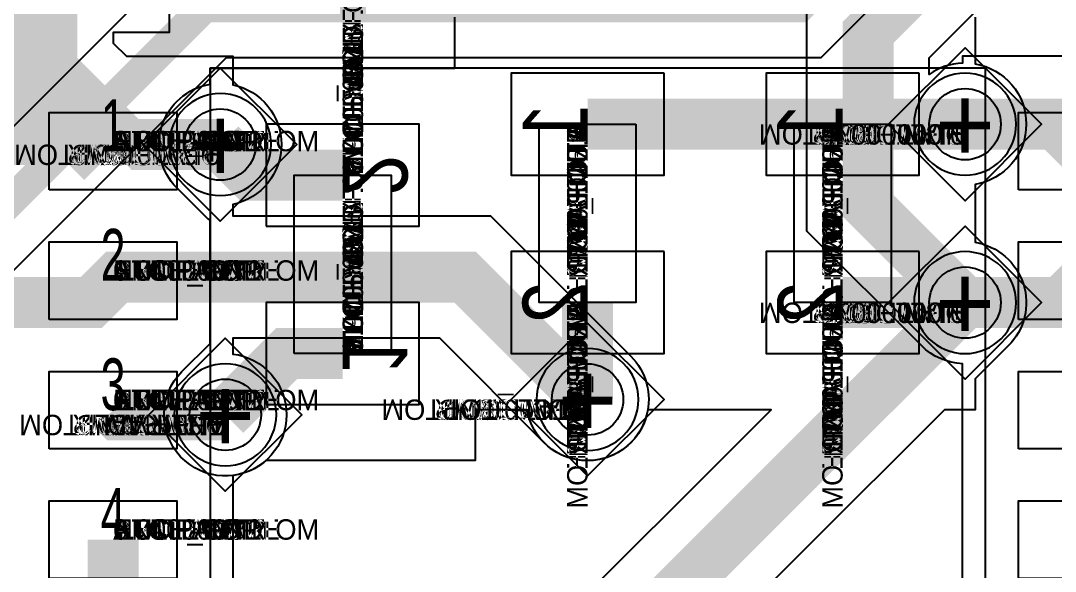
# Model space of a CAD drawing. Extents: x 0 to 323, y 0 to 320.
# Drawn here: x 26.91 to 37.05, y 194.12 to 199.52 of the extents above; entities that cross this region are included whole.
import ezdxf
from ezdxf.enums import TextEntityAlignment as Align

# ---------------------------------------------------------------- set-up
doc = ezdxf.new("R2010")
doc.units = 0
doc.header["$MEASUREMENT"] = 0
doc.layers.get('0').update_dxf_attribs({"linetype": 'CONTINUOUS'})
for name, color, linetype in [('CDN_FIGURES', 7, 'CONTINUOUS'), ('ETCH_BOTTOM', 7, 'CONTINUOUS'), ('ETCH_GND', 3, 'CONTINUOUS'), ('ETCH_INT1', 4, 'CONTINUOUS'), ('ETCH_INT2', 5, 'CONTINUOUS'), ('ETCH_PWR', 6, 'CONTINUOUS'), ('ETCH_TOP', 2, 'CONTINUOUS'), ('MANUFACTURING_NCLEGEND-1-6', 8, 'CONTINUOUS'), ('PACKAGE_GEOMETRY_ASSEMBLY_TOP', 11, 'CONTINUOUS'), ('PACKAGE_GEOMETRY_PIN_NUMBER', 9, 'CONTINUOUS')]:
    doc.layers.add(name, color=color, linetype=linetype)

# ---------------------------------------------------------------- blocks, each defined once
blk = doc.blocks.new('PAD_INFO')
for tag in ['SHAPE_TYPE', 'PAD_HEIGHT', 'PAD_LAYER', 'PAD_TYPE', 'PAD_WIDTH']:
    blk.add_attdef(tag, (0, 0), '', height=0.2)
at = {"flags": 2}
blk.add_attdef('CDN_TYPE', (0, 0), '', height=0.2, dxfattribs=at)
blk = doc.blocks.new('DRILL_INFO')
at = {"flags": 2}
blk.add_attdef('CDN_TYPE', (0, 0), '', height=0.2, dxfattribs=at)
for tag in ['FSHAPE', 'FCHAR', 'DRILL_HEIGHT', 'DIAMETER', 'PLATED', 'DRILL_WIDTH']:
    blk.add_attdef(tag, (0, 0), '', height=0.2)
blk = doc.blocks.new('VIA0700X0300')
at = {"layer": 'ETCH_BOTTOM'}
blk.add_circle((0, 0), 0.35, dxfattribs=at)
at = {"layer": 'ETCH_GND'}
blk.add_circle((0, 0), 0.35, dxfattribs=at)
at = {"layer": 'ETCH_INT1'}
blk.add_circle((0, 0), 0.35, dxfattribs=at)
at = {"layer": 'ETCH_INT2'}
blk.add_circle((0, 0), 0.35, dxfattribs=at)
at = {"layer": 'ETCH_PWR'}
blk.add_circle((0, 0), 0.35, dxfattribs=at)
at = {"layer": 'ETCH_TOP'}
blk.add_circle((0, 0), 0.35, dxfattribs=at)
ref = blk.add_blockref('PAD_INFO', (0, 0))
ref.add_attrib('PAD_LAYER', 'ETCH_TOP', (0, 0), dxfattribs={"height": 0.2})
ref.add_attrib('SHAPE_TYPE', 'NULL', (0, 0), dxfattribs={"height": 0.2})
ref.add_attrib('PAD_TYPE', 'ANTIPAD', (0, 0), dxfattribs={"height": 0.2})
ref.add_attrib('PAD_WIDTH', '0.000000', (0, 0), dxfattribs={"height": 0.2})
ref.add_attrib('PAD_HEIGHT', '0.000000', (0, 0), dxfattribs={"height": 0.2})
ref = blk.add_blockref('PAD_INFO', (0, 0))
ref.add_attrib('PAD_LAYER', 'ETCH_GND', (0, 0), dxfattribs={"height": 0.2})
ref.add_attrib('SHAPE_TYPE', 'NULL', (0, 0), dxfattribs={"height": 0.2})
ref.add_attrib('PAD_TYPE', 'ANTIPAD', (0, 0), dxfattribs={"height": 0.2})
ref.add_attrib('PAD_WIDTH', '0.000000', (0, 0), dxfattribs={"height": 0.2})
ref.add_attrib('PAD_HEIGHT', '0.000000', (0, 0), dxfattribs={"height": 0.2})
ref = blk.add_blockref('PAD_INFO', (0, 0))
ref.add_attrib('PAD_LAYER', 'ETCH_INT1', (0, 0), dxfattribs={"height": 0.2})
ref.add_attrib('SHAPE_TYPE', 'NULL', (0, 0), dxfattribs={"height": 0.2})
ref.add_attrib('PAD_TYPE', 'ANTIPAD', (0, 0), dxfattribs={"height": 0.2})
ref.add_attrib('PAD_WIDTH', '0.000000', (0, 0), dxfattribs={"height": 0.2})
ref.add_attrib('PAD_HEIGHT', '0.000000', (0, 0), dxfattribs={"height": 0.2})
ref = blk.add_blockref('PAD_INFO', (0, 0))
ref.add_attrib('PAD_LAYER', 'ETCH_INT2', (0, 0), dxfattribs={"height": 0.2})
ref.add_attrib('SHAPE_TYPE', 'NULL', (0, 0), dxfattribs={"height": 0.2})
ref.add_attrib('PAD_TYPE', 'ANTIPAD', (0, 0), dxfattribs={"height": 0.2})
ref.add_attrib('PAD_WIDTH', '0.000000', (0, 0), dxfattribs={"height": 0.2})
ref.add_attrib('PAD_HEIGHT', '0.000000', (0, 0), dxfattribs={"height": 0.2})
ref = blk.add_blockref('PAD_INFO', (0, 0))
ref.add_attrib('PAD_LAYER', 'ETCH_PWR', (0, 0), dxfattribs={"height": 0.2})
ref.add_attrib('SHAPE_TYPE', 'NULL', (0, 0), dxfattribs={"height": 0.2})
ref.add_attrib('PAD_TYPE', 'ANTIPAD', (0, 0), dxfattribs={"height": 0.2})
ref.add_attrib('PAD_WIDTH', '0.000000', (0, 0), dxfattribs={"height": 0.2})
ref.add_attrib('PAD_HEIGHT', '0.000000', (0, 0), dxfattribs={"height": 0.2})
ref = blk.add_blockref('PAD_INFO', (0, 0))
ref.add_attrib('PAD_LAYER', 'ETCH_BOTTOM', (0, 0), dxfattribs={"height": 0.2})
ref.add_attrib('SHAPE_TYPE', 'NULL', (0, 0), dxfattribs={"height": 0.2})
ref.add_attrib('PAD_TYPE', 'ANTIPAD', (0, 0), dxfattribs={"height": 0.2})
ref.add_attrib('PAD_WIDTH', '0.000000', (0, 0), dxfattribs={"height": 0.2})
ref.add_attrib('PAD_HEIGHT', '0.000000', (0, 0), dxfattribs={"height": 0.2})
ref = blk.add_blockref('PAD_INFO', (0, 0))
ref.add_attrib('PAD_LAYER', 'ETCH_TOP', (0, 0), dxfattribs={"height": 0.2})
ref.add_attrib('SHAPE_TYPE', 'NULL', (0, 0), dxfattribs={"height": 0.2})
ref.add_attrib('PAD_TYPE', 'THERMAL', (0, 0), dxfattribs={"height": 0.2})
ref.add_attrib('PAD_WIDTH', '0.000000', (0, 0), dxfattribs={"height": 0.2})
ref.add_attrib('PAD_HEIGHT', '0.000000', (0, 0), dxfattribs={"height": 0.2})
ref = blk.add_blockref('PAD_INFO', (0, 0))
ref.add_attrib('PAD_LAYER', 'ETCH_GND', (0, 0), dxfattribs={"height": 0.2})
ref.add_attrib('SHAPE_TYPE', 'NULL', (0, 0), dxfattribs={"height": 0.2})
ref.add_attrib('PAD_TYPE', 'THERMAL', (0, 0), dxfattribs={"height": 0.2})
ref.add_attrib('PAD_WIDTH', '0.000000', (0, 0), dxfattribs={"height": 0.2})
ref.add_attrib('PAD_HEIGHT', '0.000000', (0, 0), dxfattribs={"height": 0.2})
ref = blk.add_blockref('PAD_INFO', (0, 0))
ref.add_attrib('PAD_LAYER', 'ETCH_INT1', (0, 0), dxfattribs={"height": 0.2})
ref.add_attrib('SHAPE_TYPE', 'NULL', (0, 0), dxfattribs={"height": 0.2})
ref.add_attrib('PAD_TYPE', 'THERMAL', (0, 0), dxfattribs={"height": 0.2})
ref.add_attrib('PAD_WIDTH', '0.000000', (0, 0), dxfattribs={"height": 0.2})
ref.add_attrib('PAD_HEIGHT', '0.000000', (0, 0), dxfattribs={"height": 0.2})
ref = blk.add_blockref('PAD_INFO', (0, 0))
ref.add_attrib('PAD_LAYER', 'ETCH_INT2', (0, 0), dxfattribs={"height": 0.2})
ref.add_attrib('SHAPE_TYPE', 'NULL', (0, 0), dxfattribs={"height": 0.2})
ref.add_attrib('PAD_TYPE', 'THERMAL', (0, 0), dxfattribs={"height": 0.2})
ref.add_attrib('PAD_WIDTH', '0.000000', (0, 0), dxfattribs={"height": 0.2})
ref.add_attrib('PAD_HEIGHT', '0.000000', (0, 0), dxfattribs={"height": 0.2})
ref = blk.add_blockref('PAD_INFO', (0, 0))
ref.add_attrib('PAD_LAYER', 'ETCH_PWR', (0, 0), dxfattribs={"height": 0.2})
ref.add_attrib('SHAPE_TYPE', 'NULL', (0, 0), dxfattribs={"height": 0.2})
ref.add_attrib('PAD_TYPE', 'THERMAL', (0, 0), dxfattribs={"height": 0.2})
ref.add_attrib('PAD_WIDTH', '0.000000', (0, 0), dxfattribs={"height": 0.2})
ref.add_attrib('PAD_HEIGHT', '0.000000', (0, 0), dxfattribs={"height": 0.2})
ref = blk.add_blockref('PAD_INFO', (0, 0))
ref.add_attrib('PAD_LAYER', 'ETCH_BOTTOM', (0, 0), dxfattribs={"height": 0.2})
ref.add_attrib('SHAPE_TYPE', 'NULL', (0, 0), dxfattribs={"height": 0.2})
ref.add_attrib('PAD_TYPE', 'THERMAL', (0, 0), dxfattribs={"height": 0.2})
ref.add_attrib('PAD_WIDTH', '0.000000', (0, 0), dxfattribs={"height": 0.2})
ref.add_attrib('PAD_HEIGHT', '0.000000', (0, 0), dxfattribs={"height": 0.2})
ref = blk.add_blockref('PAD_INFO', (0, 0))
ref.add_attrib('PAD_LAYER', 'ETCH_TOP', (0, 0), dxfattribs={"height": 0.2})
ref.add_attrib('SHAPE_TYPE', 'CIRCLE', (0, 0), dxfattribs={"height": 0.2})
ref.add_attrib('PAD_TYPE', 'REGULAR', (0, 0), dxfattribs={"height": 0.2})
ref.add_attrib('PAD_WIDTH', '0.700000', (0, 0), dxfattribs={"height": 0.2})
ref.add_attrib('PAD_HEIGHT', '0.700000', (0, 0), dxfattribs={"height": 0.2})
ref = blk.add_blockref('PAD_INFO', (0, 0))
ref.add_attrib('PAD_LAYER', 'ETCH_GND', (0, 0), dxfattribs={"height": 0.2})
ref.add_attrib('SHAPE_TYPE', 'CIRCLE', (0, 0), dxfattribs={"height": 0.2})
ref.add_attrib('PAD_TYPE', 'REGULAR', (0, 0), dxfattribs={"height": 0.2})
ref.add_attrib('PAD_WIDTH', '0.700000', (0, 0), dxfattribs={"height": 0.2})
ref.add_attrib('PAD_HEIGHT', '0.700000', (0, 0), dxfattribs={"height": 0.2})
ref = blk.add_blockref('PAD_INFO', (0, 0))
ref.add_attrib('PAD_LAYER', 'ETCH_INT1', (0, 0), dxfattribs={"height": 0.2})
ref.add_attrib('SHAPE_TYPE', 'CIRCLE', (0, 0), dxfattribs={"height": 0.2})
ref.add_attrib('PAD_TYPE', 'REGULAR', (0, 0), dxfattribs={"height": 0.2})
ref.add_attrib('PAD_WIDTH', '0.700000', (0, 0), dxfattribs={"height": 0.2})
ref.add_attrib('PAD_HEIGHT', '0.700000', (0, 0), dxfattribs={"height": 0.2})
ref = blk.add_blockref('PAD_INFO', (0, 0))
ref.add_attrib('PAD_LAYER', 'ETCH_INT2', (0, 0), dxfattribs={"height": 0.2})
ref.add_attrib('SHAPE_TYPE', 'CIRCLE', (0, 0), dxfattribs={"height": 0.2})
ref.add_attrib('PAD_TYPE', 'REGULAR', (0, 0), dxfattribs={"height": 0.2})
ref.add_attrib('PAD_WIDTH', '0.700000', (0, 0), dxfattribs={"height": 0.2})
ref.add_attrib('PAD_HEIGHT', '0.700000', (0, 0), dxfattribs={"height": 0.2})
ref = blk.add_blockref('PAD_INFO', (0, 0))
ref.add_attrib('PAD_LAYER', 'ETCH_PWR', (0, 0), dxfattribs={"height": 0.2})
ref.add_attrib('SHAPE_TYPE', 'CIRCLE', (0, 0), dxfattribs={"height": 0.2})
ref.add_attrib('PAD_TYPE', 'REGULAR', (0, 0), dxfattribs={"height": 0.2})
ref.add_attrib('PAD_WIDTH', '0.700000', (0, 0), dxfattribs={"height": 0.2})
ref.add_attrib('PAD_HEIGHT', '0.700000', (0, 0), dxfattribs={"height": 0.2})
ref = blk.add_blockref('PAD_INFO', (0, 0))
ref.add_attrib('PAD_LAYER', 'ETCH_BOTTOM', (0, 0), dxfattribs={"height": 0.2})
ref.add_attrib('SHAPE_TYPE', 'CIRCLE', (0, 0), dxfattribs={"height": 0.2})
ref.add_attrib('PAD_TYPE', 'REGULAR', (0, 0), dxfattribs={"height": 0.2})
ref.add_attrib('PAD_WIDTH', '0.700000', (0, 0), dxfattribs={"height": 0.2})
ref.add_attrib('PAD_HEIGHT', '0.700000', (0, 0), dxfattribs={"height": 0.2})
ref = blk.add_blockref('DRILL_INFO', (0, 0))
ref.add_attrib('DIAMETER', '0.300000', (0, 0), dxfattribs={"height": 0.2})
ref.add_attrib('PLATED', 'PLATED', (0, 0), dxfattribs={"height": 0.2})
ref.add_attrib('FSHAPE', 'DIAMOND', (0, 0), dxfattribs={"height": 0.2})
ref.add_attrib('FCHAR', '+', (0, 0), dxfattribs={"height": 0.2})
ref.add_attrib('DRILL_WIDTH', '1.500000', (0, 0), dxfattribs={"height": 0.2})
ref.add_attrib('DRILL_HEIGHT', '1.500000', (0, 0), dxfattribs={"height": 0.2})
for tag in ['CDN_TYPE', 'PIN']:
    blk.add_attdef(tag, (0, 0), '', height=0.2)
at = {"flags": 2}
for tag in ['PSTKNAME', 'BBV']:
    blk.add_attdef(tag, (0, 0), '', height=0.2, dxfattribs=at)
blk = doc.blocks.new('FIGURE_DIAMOND')
at = {"layer": 'CDN_FIGURES'}
blk.add_lwpolyline([(-0.5, 0), (0, 0.5), (0.5, 0), (0, -0.5)], close=True, dxfattribs=at)
blk = doc.blocks.new('RC1000X1500TS')
at = {"layer": 'ETCH_TOP'}
blk.add_lwpolyline([(-0.5, -0.75), (-0.5, 0.75), (0.5, 0.75), (0.5, -0.75)], close=True, dxfattribs=at)
ref = blk.add_blockref('PAD_INFO', (0, 0))
ref.add_attrib('PAD_LAYER', 'ETCH_TOP', (0, 0), dxfattribs={"height": 0.2})
ref.add_attrib('SHAPE_TYPE', 'NULL', (0, 0), dxfattribs={"height": 0.2})
ref.add_attrib('PAD_TYPE', 'ANTIPAD', (0, 0), dxfattribs={"height": 0.2})
ref.add_attrib('PAD_WIDTH', '0.000000', (0, 0), dxfattribs={"height": 0.2})
ref.add_attrib('PAD_HEIGHT', '0.000000', (0, 0), dxfattribs={"height": 0.2})
ref = blk.add_blockref('PAD_INFO', (0, 0))
ref.add_attrib('PAD_LAYER', 'ETCH_GND', (0, 0), dxfattribs={"height": 0.2})
ref.add_attrib('SHAPE_TYPE', 'NULL', (0, 0), dxfattribs={"height": 0.2})
ref.add_attrib('PAD_TYPE', 'ANTIPAD', (0, 0), dxfattribs={"height": 0.2})
ref.add_attrib('PAD_WIDTH', '0.000000', (0, 0), dxfattribs={"height": 0.2})
ref.add_attrib('PAD_HEIGHT', '0.000000', (0, 0), dxfattribs={"height": 0.2})
ref = blk.add_blockref('PAD_INFO', (0, 0))
ref.add_attrib('PAD_LAYER', 'ETCH_INT1', (0, 0), dxfattribs={"height": 0.2})
ref.add_attrib('SHAPE_TYPE', 'NULL', (0, 0), dxfattribs={"height": 0.2})
ref.add_attrib('PAD_TYPE', 'ANTIPAD', (0, 0), dxfattribs={"height": 0.2})
ref.add_attrib('PAD_WIDTH', '0.000000', (0, 0), dxfattribs={"height": 0.2})
ref.add_attrib('PAD_HEIGHT', '0.000000', (0, 0), dxfattribs={"height": 0.2})
ref = blk.add_blockref('PAD_INFO', (0, 0))
ref.add_attrib('PAD_LAYER', 'ETCH_INT2', (0, 0), dxfattribs={"height": 0.2})
ref.add_attrib('SHAPE_TYPE', 'NULL', (0, 0), dxfattribs={"height": 0.2})
ref.add_attrib('PAD_TYPE', 'ANTIPAD', (0, 0), dxfattribs={"height": 0.2})
ref.add_attrib('PAD_WIDTH', '0.000000', (0, 0), dxfattribs={"height": 0.2})
ref.add_attrib('PAD_HEIGHT', '0.000000', (0, 0), dxfattribs={"height": 0.2})
ref = blk.add_blockref('PAD_INFO', (0, 0))
ref.add_attrib('PAD_LAYER', 'ETCH_PWR', (0, 0), dxfattribs={"height": 0.2})
ref.add_attrib('SHAPE_TYPE', 'NULL', (0, 0), dxfattribs={"height": 0.2})
ref.add_attrib('PAD_TYPE', 'ANTIPAD', (0, 0), dxfattribs={"height": 0.2})
ref.add_attrib('PAD_WIDTH', '0.000000', (0, 0), dxfattribs={"height": 0.2})
ref.add_attrib('PAD_HEIGHT', '0.000000', (0, 0), dxfattribs={"height": 0.2})
ref = blk.add_blockref('PAD_INFO', (0, 0))
ref.add_attrib('PAD_LAYER', 'ETCH_BOTTOM', (0, 0), dxfattribs={"height": 0.2})
ref.add_attrib('SHAPE_TYPE', 'NULL', (0, 0), dxfattribs={"height": 0.2})
ref.add_attrib('PAD_TYPE', 'ANTIPAD', (0, 0), dxfattribs={"height": 0.2})
ref.add_attrib('PAD_WIDTH', '0.000000', (0, 0), dxfattribs={"height": 0.2})
ref.add_attrib('PAD_HEIGHT', '0.000000', (0, 0), dxfattribs={"height": 0.2})
ref = blk.add_blockref('PAD_INFO', (0, 0))
ref.add_attrib('PAD_LAYER', 'ETCH_TOP', (0, 0), dxfattribs={"height": 0.2})
ref.add_attrib('SHAPE_TYPE', 'NULL', (0, 0), dxfattribs={"height": 0.2})
ref.add_attrib('PAD_TYPE', 'THERMAL', (0, 0), dxfattribs={"height": 0.2})
ref.add_attrib('PAD_WIDTH', '0.000000', (0, 0), dxfattribs={"height": 0.2})
ref.add_attrib('PAD_HEIGHT', '0.000000', (0, 0), dxfattribs={"height": 0.2})
ref = blk.add_blockref('PAD_INFO', (0, 0))
ref.add_attrib('PAD_LAYER', 'ETCH_GND', (0, 0), dxfattribs={"height": 0.2})
ref.add_attrib('SHAPE_TYPE', 'NULL', (0, 0), dxfattribs={"height": 0.2})
ref.add_attrib('PAD_TYPE', 'THERMAL', (0, 0), dxfattribs={"height": 0.2})
ref.add_attrib('PAD_WIDTH', '0.000000', (0, 0), dxfattribs={"height": 0.2})
ref.add_attrib('PAD_HEIGHT', '0.000000', (0, 0), dxfattribs={"height": 0.2})
ref = blk.add_blockref('PAD_INFO', (0, 0))
ref.add_attrib('PAD_LAYER', 'ETCH_INT1', (0, 0), dxfattribs={"height": 0.2})
ref.add_attrib('SHAPE_TYPE', 'NULL', (0, 0), dxfattribs={"height": 0.2})
ref.add_attrib('PAD_TYPE', 'THERMAL', (0, 0), dxfattribs={"height": 0.2})
ref.add_attrib('PAD_WIDTH', '0.000000', (0, 0), dxfattribs={"height": 0.2})
ref.add_attrib('PAD_HEIGHT', '0.000000', (0, 0), dxfattribs={"height": 0.2})
ref = blk.add_blockref('PAD_INFO', (0, 0))
ref.add_attrib('PAD_LAYER', 'ETCH_INT2', (0, 0), dxfattribs={"height": 0.2})
ref.add_attrib('SHAPE_TYPE', 'NULL', (0, 0), dxfattribs={"height": 0.2})
ref.add_attrib('PAD_TYPE', 'THERMAL', (0, 0), dxfattribs={"height": 0.2})
ref.add_attrib('PAD_WIDTH', '0.000000', (0, 0), dxfattribs={"height": 0.2})
ref.add_attrib('PAD_HEIGHT', '0.000000', (0, 0), dxfattribs={"height": 0.2})
ref = blk.add_blockref('PAD_INFO', (0, 0))
ref.add_attrib('PAD_LAYER', 'ETCH_PWR', (0, 0), dxfattribs={"height": 0.2})
ref.add_attrib('SHAPE_TYPE', 'NULL', (0, 0), dxfattribs={"height": 0.2})
ref.add_attrib('PAD_TYPE', 'THERMAL', (0, 0), dxfattribs={"height": 0.2})
ref.add_attrib('PAD_WIDTH', '0.000000', (0, 0), dxfattribs={"height": 0.2})
ref.add_attrib('PAD_HEIGHT', '0.000000', (0, 0), dxfattribs={"height": 0.2})
ref = blk.add_blockref('PAD_INFO', (0, 0))
ref.add_attrib('PAD_LAYER', 'ETCH_BOTTOM', (0, 0), dxfattribs={"height": 0.2})
ref.add_attrib('SHAPE_TYPE', 'NULL', (0, 0), dxfattribs={"height": 0.2})
ref.add_attrib('PAD_TYPE', 'THERMAL', (0, 0), dxfattribs={"height": 0.2})
ref.add_attrib('PAD_WIDTH', '0.000000', (0, 0), dxfattribs={"height": 0.2})
ref.add_attrib('PAD_HEIGHT', '0.000000', (0, 0), dxfattribs={"height": 0.2})
ref = blk.add_blockref('PAD_INFO', (0, 0))
ref.add_attrib('PAD_LAYER', 'ETCH_GND', (0, 0), dxfattribs={"height": 0.2})
ref.add_attrib('SHAPE_TYPE', 'NULL', (0, 0), dxfattribs={"height": 0.2})
ref.add_attrib('PAD_TYPE', 'REGULAR', (0, 0), dxfattribs={"height": 0.2})
ref.add_attrib('PAD_WIDTH', '0.000000', (0, 0), dxfattribs={"height": 0.2})
ref.add_attrib('PAD_HEIGHT', '0.000000', (0, 0), dxfattribs={"height": 0.2})
ref = blk.add_blockref('PAD_INFO', (0, 0))
ref.add_attrib('PAD_LAYER', 'ETCH_INT1', (0, 0), dxfattribs={"height": 0.2})
ref.add_attrib('SHAPE_TYPE', 'NULL', (0, 0), dxfattribs={"height": 0.2})
ref.add_attrib('PAD_TYPE', 'REGULAR', (0, 0), dxfattribs={"height": 0.2})
ref.add_attrib('PAD_WIDTH', '0.000000', (0, 0), dxfattribs={"height": 0.2})
ref.add_attrib('PAD_HEIGHT', '0.000000', (0, 0), dxfattribs={"height": 0.2})
ref = blk.add_blockref('PAD_INFO', (0, 0))
ref.add_attrib('PAD_LAYER', 'ETCH_INT2', (0, 0), dxfattribs={"height": 0.2})
ref.add_attrib('SHAPE_TYPE', 'NULL', (0, 0), dxfattribs={"height": 0.2})
ref.add_attrib('PAD_TYPE', 'REGULAR', (0, 0), dxfattribs={"height": 0.2})
ref.add_attrib('PAD_WIDTH', '0.000000', (0, 0), dxfattribs={"height": 0.2})
ref.add_attrib('PAD_HEIGHT', '0.000000', (0, 0), dxfattribs={"height": 0.2})
ref = blk.add_blockref('PAD_INFO', (0, 0))
ref.add_attrib('PAD_LAYER', 'ETCH_PWR', (0, 0), dxfattribs={"height": 0.2})
ref.add_attrib('SHAPE_TYPE', 'NULL', (0, 0), dxfattribs={"height": 0.2})
ref.add_attrib('PAD_TYPE', 'REGULAR', (0, 0), dxfattribs={"height": 0.2})
ref.add_attrib('PAD_WIDTH', '0.000000', (0, 0), dxfattribs={"height": 0.2})
ref.add_attrib('PAD_HEIGHT', '0.000000', (0, 0), dxfattribs={"height": 0.2})
ref = blk.add_blockref('PAD_INFO', (0, 0))
ref.add_attrib('PAD_LAYER', 'ETCH_BOTTOM', (0, 0), dxfattribs={"height": 0.2})
ref.add_attrib('SHAPE_TYPE', 'NULL', (0, 0), dxfattribs={"height": 0.2})
ref.add_attrib('PAD_TYPE', 'REGULAR', (0, 0), dxfattribs={"height": 0.2})
ref.add_attrib('PAD_WIDTH', '0.000000', (0, 0), dxfattribs={"height": 0.2})
ref.add_attrib('PAD_HEIGHT', '0.000000', (0, 0), dxfattribs={"height": 0.2})
ref = blk.add_blockref('DRILL_INFO', (0, 0))
ref.add_attrib('DIAMETER', '0.000000', (0, 0), dxfattribs={"height": 0.2})
ref.add_attrib('PLATED', 'PLATED', (0, 0), dxfattribs={"height": 0.2})
ref.add_attrib('FSHAPE', 'NULL', (0, 0), dxfattribs={"height": 0.2})
ref.add_attrib('DRILL_WIDTH', '0.000000', (0, 0), dxfattribs={"height": 0.2})
ref.add_attrib('DRILL_HEIGHT', '0.000000', (0, 0), dxfattribs={"height": 0.2})
ref = blk.add_blockref('PAD_INFO', (0, 0))
ref.add_attrib('PAD_LAYER', 'ETCH_TOP', (0, 0), dxfattribs={"height": 0.2})
ref.add_attrib('SHAPE_TYPE', 'RECTANGLE', (0, 0), dxfattribs={"height": 0.2})
ref.add_attrib('PAD_TYPE', 'REGULAR', (0, 0), dxfattribs={"height": 0.2})
ref.add_attrib('PAD_WIDTH', '1.000000', (0, 0), dxfattribs={"height": 0.2})
ref.add_attrib('PAD_HEIGHT', '1.500000', (0, 0), dxfattribs={"height": 0.2})
for tag in ['CDN_TYPE', 'PIN']:
    blk.add_attdef(tag, (0, 0), '', height=0.2)
at = {"flags": 2}
for tag in ['PSTKNAME', 'BBV']:
    blk.add_attdef(tag, (0, 0), '', height=0.2, dxfattribs=at)
blk = doc.blocks.new('F56')
at = {"layer": 'PACKAGE_GEOMETRY_ASSEMBLY_TOP'}
blk.add_lwpolyline([(0, -0.475), (1.75, -0.475), (1.75, 0.475), (0, 0.475)], close=True, dxfattribs=at)
at = {"layer": 'ETCH_TOP'}
ref = blk.add_blockref('RC1000X1500TS', (0, 0), dxfattribs=at)
ref.add_attrib('CDN_TYPE', 'PIN', (0, 0), dxfattribs={"height": 0.2})
ref.add_attrib('PIN', '1', (0, 0), dxfattribs={"height": 0.2})
ref = blk.add_blockref('RC1000X1500TS', (1.75, 0), dxfattribs=at)
ref.add_attrib('CDN_TYPE', 'PIN', (0, 0), dxfattribs={"height": 0.2})
ref.add_attrib('PIN', '2', (0, 0), dxfattribs={"height": 0.2})
at = {"flags": 2}
for tag in ['SYMBOL_TYPE', 'CDN_TYPE', 'REFDES']:
    blk.add_attdef(tag, (0, 0), '', height=0.2, dxfattribs=at)
blk = doc.blocks.new('RC1250X0760TS')
at = {"layer": 'ETCH_TOP'}
blk.add_lwpolyline([(-0.625, -0.38), (-0.625, 0.38), (0.625, 0.38), (0.625, -0.38)], close=True, dxfattribs=at)
ref = blk.add_blockref('PAD_INFO', (0, 0))
ref.add_attrib('PAD_LAYER', 'ETCH_TOP', (0, 0), dxfattribs={"height": 0.2})
ref.add_attrib('SHAPE_TYPE', 'NULL', (0, 0), dxfattribs={"height": 0.2})
ref.add_attrib('PAD_TYPE', 'ANTIPAD', (0, 0), dxfattribs={"height": 0.2})
ref.add_attrib('PAD_WIDTH', '0.000000', (0, 0), dxfattribs={"height": 0.2})
ref.add_attrib('PAD_HEIGHT', '0.000000', (0, 0), dxfattribs={"height": 0.2})
ref = blk.add_blockref('PAD_INFO', (0, 0))
ref.add_attrib('PAD_LAYER', 'ETCH_GND', (0, 0), dxfattribs={"height": 0.2})
ref.add_attrib('SHAPE_TYPE', 'NULL', (0, 0), dxfattribs={"height": 0.2})
ref.add_attrib('PAD_TYPE', 'ANTIPAD', (0, 0), dxfattribs={"height": 0.2})
ref.add_attrib('PAD_WIDTH', '0.000000', (0, 0), dxfattribs={"height": 0.2})
ref.add_attrib('PAD_HEIGHT', '0.000000', (0, 0), dxfattribs={"height": 0.2})
ref = blk.add_blockref('PAD_INFO', (0, 0))
ref.add_attrib('PAD_LAYER', 'ETCH_INT1', (0, 0), dxfattribs={"height": 0.2})
ref.add_attrib('SHAPE_TYPE', 'NULL', (0, 0), dxfattribs={"height": 0.2})
ref.add_attrib('PAD_TYPE', 'ANTIPAD', (0, 0), dxfattribs={"height": 0.2})
ref.add_attrib('PAD_WIDTH', '0.000000', (0, 0), dxfattribs={"height": 0.2})
ref.add_attrib('PAD_HEIGHT', '0.000000', (0, 0), dxfattribs={"height": 0.2})
ref = blk.add_blockref('PAD_INFO', (0, 0))
ref.add_attrib('PAD_LAYER', 'ETCH_INT2', (0, 0), dxfattribs={"height": 0.2})
ref.add_attrib('SHAPE_TYPE', 'NULL', (0, 0), dxfattribs={"height": 0.2})
ref.add_attrib('PAD_TYPE', 'ANTIPAD', (0, 0), dxfattribs={"height": 0.2})
ref.add_attrib('PAD_WIDTH', '0.000000', (0, 0), dxfattribs={"height": 0.2})
ref.add_attrib('PAD_HEIGHT', '0.000000', (0, 0), dxfattribs={"height": 0.2})
ref = blk.add_blockref('PAD_INFO', (0, 0))
ref.add_attrib('PAD_LAYER', 'ETCH_PWR', (0, 0), dxfattribs={"height": 0.2})
ref.add_attrib('SHAPE_TYPE', 'NULL', (0, 0), dxfattribs={"height": 0.2})
ref.add_attrib('PAD_TYPE', 'ANTIPAD', (0, 0), dxfattribs={"height": 0.2})
ref.add_attrib('PAD_WIDTH', '0.000000', (0, 0), dxfattribs={"height": 0.2})
ref.add_attrib('PAD_HEIGHT', '0.000000', (0, 0), dxfattribs={"height": 0.2})
ref = blk.add_blockref('PAD_INFO', (0, 0))
ref.add_attrib('PAD_LAYER', 'ETCH_BOTTOM', (0, 0), dxfattribs={"height": 0.2})
ref.add_attrib('SHAPE_TYPE', 'NULL', (0, 0), dxfattribs={"height": 0.2})
ref.add_attrib('PAD_TYPE', 'ANTIPAD', (0, 0), dxfattribs={"height": 0.2})
ref.add_attrib('PAD_WIDTH', '0.000000', (0, 0), dxfattribs={"height": 0.2})
ref.add_attrib('PAD_HEIGHT', '0.000000', (0, 0), dxfattribs={"height": 0.2})
ref = blk.add_blockref('PAD_INFO', (0, 0))
ref.add_attrib('PAD_LAYER', 'ETCH_TOP', (0, 0), dxfattribs={"height": 0.2})
ref.add_attrib('SHAPE_TYPE', 'NULL', (0, 0), dxfattribs={"height": 0.2})
ref.add_attrib('PAD_TYPE', 'THERMAL', (0, 0), dxfattribs={"height": 0.2})
ref.add_attrib('PAD_WIDTH', '0.000000', (0, 0), dxfattribs={"height": 0.2})
ref.add_attrib('PAD_HEIGHT', '0.000000', (0, 0), dxfattribs={"height": 0.2})
ref = blk.add_blockref('PAD_INFO', (0, 0))
ref.add_attrib('PAD_LAYER', 'ETCH_GND', (0, 0), dxfattribs={"height": 0.2})
ref.add_attrib('SHAPE_TYPE', 'NULL', (0, 0), dxfattribs={"height": 0.2})
ref.add_attrib('PAD_TYPE', 'THERMAL', (0, 0), dxfattribs={"height": 0.2})
ref.add_attrib('PAD_WIDTH', '0.000000', (0, 0), dxfattribs={"height": 0.2})
ref.add_attrib('PAD_HEIGHT', '0.000000', (0, 0), dxfattribs={"height": 0.2})
ref = blk.add_blockref('PAD_INFO', (0, 0))
ref.add_attrib('PAD_LAYER', 'ETCH_INT1', (0, 0), dxfattribs={"height": 0.2})
ref.add_attrib('SHAPE_TYPE', 'NULL', (0, 0), dxfattribs={"height": 0.2})
ref.add_attrib('PAD_TYPE', 'THERMAL', (0, 0), dxfattribs={"height": 0.2})
ref.add_attrib('PAD_WIDTH', '0.000000', (0, 0), dxfattribs={"height": 0.2})
ref.add_attrib('PAD_HEIGHT', '0.000000', (0, 0), dxfattribs={"height": 0.2})
ref = blk.add_blockref('PAD_INFO', (0, 0))
ref.add_attrib('PAD_LAYER', 'ETCH_INT2', (0, 0), dxfattribs={"height": 0.2})
ref.add_attrib('SHAPE_TYPE', 'NULL', (0, 0), dxfattribs={"height": 0.2})
ref.add_attrib('PAD_TYPE', 'THERMAL', (0, 0), dxfattribs={"height": 0.2})
ref.add_attrib('PAD_WIDTH', '0.000000', (0, 0), dxfattribs={"height": 0.2})
ref.add_attrib('PAD_HEIGHT', '0.000000', (0, 0), dxfattribs={"height": 0.2})
ref = blk.add_blockref('PAD_INFO', (0, 0))
ref.add_attrib('PAD_LAYER', 'ETCH_PWR', (0, 0), dxfattribs={"height": 0.2})
ref.add_attrib('SHAPE_TYPE', 'NULL', (0, 0), dxfattribs={"height": 0.2})
ref.add_attrib('PAD_TYPE', 'THERMAL', (0, 0), dxfattribs={"height": 0.2})
ref.add_attrib('PAD_WIDTH', '0.000000', (0, 0), dxfattribs={"height": 0.2})
ref.add_attrib('PAD_HEIGHT', '0.000000', (0, 0), dxfattribs={"height": 0.2})
ref = blk.add_blockref('PAD_INFO', (0, 0))
ref.add_attrib('PAD_LAYER', 'ETCH_BOTTOM', (0, 0), dxfattribs={"height": 0.2})
ref.add_attrib('SHAPE_TYPE', 'NULL', (0, 0), dxfattribs={"height": 0.2})
ref.add_attrib('PAD_TYPE', 'THERMAL', (0, 0), dxfattribs={"height": 0.2})
ref.add_attrib('PAD_WIDTH', '0.000000', (0, 0), dxfattribs={"height": 0.2})
ref.add_attrib('PAD_HEIGHT', '0.000000', (0, 0), dxfattribs={"height": 0.2})
ref = blk.add_blockref('PAD_INFO', (0, 0))
ref.add_attrib('PAD_LAYER', 'ETCH_TOP', (0, 0), dxfattribs={"height": 0.2})
ref.add_attrib('SHAPE_TYPE', 'RECTANGLE', (0, 0), dxfattribs={"height": 0.2})
ref.add_attrib('PAD_TYPE', 'REGULAR', (0, 0), dxfattribs={"height": 0.2})
ref.add_attrib('PAD_WIDTH', '1.250000', (0, 0), dxfattribs={"height": 0.2})
ref.add_attrib('PAD_HEIGHT', '0.760000', (0, 0), dxfattribs={"height": 0.2})
ref = blk.add_blockref('PAD_INFO', (0, 0))
ref.add_attrib('PAD_LAYER', 'ETCH_GND', (0, 0), dxfattribs={"height": 0.2})
ref.add_attrib('SHAPE_TYPE', 'NULL', (0, 0), dxfattribs={"height": 0.2})
ref.add_attrib('PAD_TYPE', 'REGULAR', (0, 0), dxfattribs={"height": 0.2})
ref.add_attrib('PAD_WIDTH', '0.000000', (0, 0), dxfattribs={"height": 0.2})
ref.add_attrib('PAD_HEIGHT', '0.000000', (0, 0), dxfattribs={"height": 0.2})
ref = blk.add_blockref('PAD_INFO', (0, 0))
ref.add_attrib('PAD_LAYER', 'ETCH_INT1', (0, 0), dxfattribs={"height": 0.2})
ref.add_attrib('SHAPE_TYPE', 'NULL', (0, 0), dxfattribs={"height": 0.2})
ref.add_attrib('PAD_TYPE', 'REGULAR', (0, 0), dxfattribs={"height": 0.2})
ref.add_attrib('PAD_WIDTH', '0.000000', (0, 0), dxfattribs={"height": 0.2})
ref.add_attrib('PAD_HEIGHT', '0.000000', (0, 0), dxfattribs={"height": 0.2})
ref = blk.add_blockref('PAD_INFO', (0, 0))
ref.add_attrib('PAD_LAYER', 'ETCH_INT2', (0, 0), dxfattribs={"height": 0.2})
ref.add_attrib('SHAPE_TYPE', 'NULL', (0, 0), dxfattribs={"height": 0.2})
ref.add_attrib('PAD_TYPE', 'REGULAR', (0, 0), dxfattribs={"height": 0.2})
ref.add_attrib('PAD_WIDTH', '0.000000', (0, 0), dxfattribs={"height": 0.2})
ref.add_attrib('PAD_HEIGHT', '0.000000', (0, 0), dxfattribs={"height": 0.2})
ref = blk.add_blockref('PAD_INFO', (0, 0))
ref.add_attrib('PAD_LAYER', 'ETCH_PWR', (0, 0), dxfattribs={"height": 0.2})
ref.add_attrib('SHAPE_TYPE', 'NULL', (0, 0), dxfattribs={"height": 0.2})
ref.add_attrib('PAD_TYPE', 'REGULAR', (0, 0), dxfattribs={"height": 0.2})
ref.add_attrib('PAD_WIDTH', '0.000000', (0, 0), dxfattribs={"height": 0.2})
ref.add_attrib('PAD_HEIGHT', '0.000000', (0, 0), dxfattribs={"height": 0.2})
ref = blk.add_blockref('PAD_INFO', (0, 0))
ref.add_attrib('PAD_LAYER', 'ETCH_BOTTOM', (0, 0), dxfattribs={"height": 0.2})
ref.add_attrib('SHAPE_TYPE', 'NULL', (0, 0), dxfattribs={"height": 0.2})
ref.add_attrib('PAD_TYPE', 'REGULAR', (0, 0), dxfattribs={"height": 0.2})
ref.add_attrib('PAD_WIDTH', '0.000000', (0, 0), dxfattribs={"height": 0.2})
ref.add_attrib('PAD_HEIGHT', '0.000000', (0, 0), dxfattribs={"height": 0.2})
ref = blk.add_blockref('DRILL_INFO', (0, 0))
ref.add_attrib('DIAMETER', '0.000000', (0, 0), dxfattribs={"height": 0.2})
ref.add_attrib('PLATED', 'PLATED', (0, 0), dxfattribs={"height": 0.2})
ref.add_attrib('FSHAPE', 'NULL', (0, 0), dxfattribs={"height": 0.2})
ref.add_attrib('DRILL_WIDTH', '0.000000', (0, 0), dxfattribs={"height": 0.2})
ref.add_attrib('DRILL_HEIGHT', '0.000000', (0, 0), dxfattribs={"height": 0.2})
for tag in ['CDN_TYPE', 'PIN']:
    blk.add_attdef(tag, (0, 0), '', height=0.2)
at = {"flags": 2}
for tag in ['PSTKNAME', 'BBV']:
    blk.add_attdef(tag, (0, 0), '', height=0.2, dxfattribs=at)
blk = doc.blocks.new('SO-24W')
at = {"layer": 'PACKAGE_GEOMETRY_ASSEMBLY_TOP'}
blk.add_lwpolyline([(-3.8, -7.8), (3.8, -7.8), (3.8, 7.8), (-3.8, 7.8)], close=True, dxfattribs=at)
at = {"layer": 'ETCH_TOP'}
ref = blk.add_blockref('RC1250X0760TS', (-4.75, 6.985), dxfattribs=at)
ref.add_attrib('CDN_TYPE', 'PIN', (0, 0), dxfattribs={"height": 0.2})
ref.add_attrib('PIN', '1', (0, 0), dxfattribs={"height": 0.2})
ref = blk.add_blockref('RC1250X0760TS', (4.75, 6.985), dxfattribs=at)
ref.add_attrib('CDN_TYPE', 'PIN', (0, 0), dxfattribs={"height": 0.2})
ref.add_attrib('PIN', '24', (0, 0), dxfattribs={"height": 0.2})
ref = blk.add_blockref('RC1250X0760TS', (-4.75, 5.715), dxfattribs=at)
ref.add_attrib('CDN_TYPE', 'PIN', (0, 0), dxfattribs={"height": 0.2})
ref.add_attrib('PIN', '2', (0, 0), dxfattribs={"height": 0.2})
ref = blk.add_blockref('RC1250X0760TS', (4.75, 5.715), dxfattribs=at)
ref.add_attrib('CDN_TYPE', 'PIN', (0, 0), dxfattribs={"height": 0.2})
ref.add_attrib('PIN', '23', (0, 0), dxfattribs={"height": 0.2})
ref = blk.add_blockref('RC1250X0760TS', (-4.75, 4.445), dxfattribs=at)
ref.add_attrib('CDN_TYPE', 'PIN', (0, 0), dxfattribs={"height": 0.2})
ref.add_attrib('PIN', '3', (0, 0), dxfattribs={"height": 0.2})
ref = blk.add_blockref('RC1250X0760TS', (4.75, 4.445), dxfattribs=at)
ref.add_attrib('CDN_TYPE', 'PIN', (0, 0), dxfattribs={"height": 0.2})
ref.add_attrib('PIN', '22', (0, 0), dxfattribs={"height": 0.2})
ref = blk.add_blockref('RC1250X0760TS', (-4.75, 3.175), dxfattribs=at)
ref.add_attrib('CDN_TYPE', 'PIN', (0, 0), dxfattribs={"height": 0.2})
ref.add_attrib('PIN', '4', (0, 0), dxfattribs={"height": 0.2})
ref = blk.add_blockref('RC1250X0760TS', (4.75, 3.175), dxfattribs=at)
ref.add_attrib('CDN_TYPE', 'PIN', (0, 0), dxfattribs={"height": 0.2})
ref.add_attrib('PIN', '21', (0, 0), dxfattribs={"height": 0.2})
at = {"flags": 2}
for tag in ['SYMBOL_TYPE', 'CDN_TYPE', 'REFDES']:
    blk.add_attdef(tag, (0, 0), '', height=0.2, dxfattribs=at)

msp = doc.modelspace()

# ---------------------------------------------------------------- linework, layer by layer
at = {"layer": 'ETCH_BOTTOM'}
for points, format in [([(31.963, 193.404), (34.264, 195.705), (33.054, 195.705, -0.845035), (31.871, 195.705), (31.363, 195.705), (31.363, 195.205), (29.31, 195.205, -0.969118), (28.488, 196.08), (28.763, 196.354), (28.763, 197.558, -0.013911), (28.738, 197.581), (28.438, 197.881, -0.609193), (28.763, 198.897), (28.763, 199.056), (31.163, 199.056), (31.163, 199.556)], "xyb"), ([(36.263, 199.556), (36.263, 199.097, -0.845035), (36.263, 197.914), (36.263, 197.347, -0.609193), (36.587, 196.331), (36.263, 196.007), (36.263, 195.705), (35.961, 195.705), (33.163, 192.907)], "xyb"), ([(32.463, 198.505, 0.5, 0.5, 0), (34.963, 198.505, 0.5, 0.5, 0)], "xyseb"), ([(34.963, 198.505, 0.5, 0.5, 0), (36.163, 198.505, 0.5, 0.5, 0)], "xyseb"), ([(30.063, 198.005, 0.5, 0.5, 0), (29.163, 198.005, 0.5, 0.5, 0), (28.863, 198.305, 0.5, 0.5, 0)], "xyseb"), ([(32.463, 196.755, 0.5, 0.5, 0), (32.463, 195.805, 0.5, 0.5, 0)], "xyseb"), ([(32.563, 191.755, 0.5, 0.5, 0), (32.563, 193.155, 0.5, 0.5, 0), (36.163, 196.755, 0.5, 0.5, 0)], "xyseb"), ([(34.963, 196.755, 0.5, 0.5, 0), (36.163, 196.755, 0.5, 0.5, 0)], "xyseb"), ([(30.063, 196.255, 0.5, 0.5, 0), (29.513, 196.255, 0.5, 0.5, 0), (28.913, 195.655, 0.5, 0.5, 0)], "xyseb")]:
    msp.add_lwpolyline(points, format=format, dxfattribs=at)
at = {"layer": 'ETCH_GND'}
for points in [[(36.663, 198.505, 1), (35.663, 198.505, 1)], [(29.363, 198.305, 1), (28.363, 198.305, 1)], [(36.663, 196.755, 1), (35.663, 196.755, 1)], [(32.963, 195.805, 1), (31.963, 195.805, 1)], [(29.413, 195.655, 1), (28.413, 195.655, 1)]]:
    msp.add_lwpolyline(points, format="xyb", close=True, dxfattribs=at)
at = {"layer": 'ETCH_INT1'}
for points in [[(36.663, 198.505, 1), (35.663, 198.505, 1)], [(29.363, 198.305, 1), (28.363, 198.305, 1)], [(36.663, 196.755, 1), (35.663, 196.755, 1)], [(32.963, 195.805, 1), (31.963, 195.805, 1)], [(29.413, 195.655, 1), (28.413, 195.655, 1)]]:
    msp.add_lwpolyline(points, format="xyb", close=True, dxfattribs=at)
at = {"layer": 'ETCH_INT2'}
for points, format in [([(43.713, 222.555, 0.3, 0.3, 0), (43.713, 222.505, 0.3, 0.3, 0), (40.263, 219.055, 0.3, 0.3, 0), (40.263, 211.282, 0.3, 0.3, 0), (39.686, 210.705, 0.3, 0.3, 0), (39.643, 210.705, 0.3, 0.3, 0), (39.263, 210.325, 0.3, 0.3, 0), (39.263, 209.455, 0.3, 0.3, 0), (36.943, 207.135, 0.3, 0.3, 0), (36.943, 204.455, 0.3, 0.3, 0), (36.913, 204.425, 0.3, 0.3, 0), (36.913, 202.025, 0.3, 0.3, 0), (34.543, 199.655, 0.3, 0.3, 0), (28.713, 199.655, 0.3, 0.3, 0), (19.583, 190.525, 0.3, 0.3, 0), (16.013, 190.525, 0.3, 0.3, 0)], "xyseb"), ([(37.398, 201.804), (34.75, 199.155), (28.92, 199.155), (19.79, 190.025), (16.936, 190.025, -3.946266), (16.936, 191.026), (19.376, 191.026), (28.506, 200.156)], "xyb")]:
    msp.add_lwpolyline(points, format=format, dxfattribs=at)
for points in [[(36.663, 198.505, 1), (35.663, 198.505, 1)], [(29.363, 198.305, 1), (28.363, 198.305, 1)], [(36.663, 196.755, 1), (35.663, 196.755, 1)], [(32.963, 195.805, 1), (31.963, 195.805, 1)], [(29.413, 195.655, 1), (28.413, 195.655, 1)]]:
    msp.add_lwpolyline(points, format="xyb", close=True, dxfattribs=at)
at = {"layer": 'ETCH_PWR'}
for points in [[(36.663, 198.505, 1), (35.663, 198.505, 1)], [(29.363, 198.305, 1), (28.363, 198.305, 1)], [(36.663, 196.755, 1), (35.663, 196.755, 1)], [(32.963, 195.805, 1), (31.963, 195.805, 1)], [(29.413, 195.655, 1), (28.413, 195.655, 1)]]:
    msp.add_lwpolyline(points, format="xyb", close=True, dxfattribs=at)
at = {"layer": 'ETCH_TOP'}
for points, format in [([(36.163, 196.755, 0.5, 0.5, 0), (35.213, 197.705, 0.5, 0.5, 0), (35.213, 199.405, 0.5, 0.5, 0), (37.313, 201.505, 0.5, 0.5, 0), (37.923, 201.505, 0.5, 0.5, 0), (37.973, 201.555, 0.5, 0.5, 0), (39.813, 201.555, 0.5, 0.5, 0)], "xyseb"), ([(27.548, 198.505, 0.8, 0.8, 0), (27.063, 198.99, 0.8, 0.8, 0), (27.063, 200.455, 0.8, 0.8, 0)], "xyseb"), ([(28.363, 200.705), (28.363, 199.405), (27.813, 199.405), (27.813, 199.301), (27.943, 199.171), (28.988, 199.171), (28.988, 198.892, -0.809311), (28.988, 197.719), (28.988, 197.606), (31.511, 197.606), (32.887, 196.23, -1), (32.038, 195.381), (31.014, 196.405), (28.988, 196.405), (28.988, 196.251, -0.88179), (28.988, 195.06), (28.988, 191.161, -0.628693), (28.988, 190.08), (28.988, 187.396, -0.802276)], "xyb"), ([(37.314, 176.105), (36.263, 177.157), (36.263, 180.405), (34.063, 180.405), (34.063, 183.006), (34.513, 183.006), (34.513, 185.004), (35.688, 186.18, -0.198912), (36.113, 186.356), (36.138, 186.356), (36.138, 191.431, -0.740441), (36.138, 192.579), (36.138, 196.156, -0.188062), (35.738, 196.331), (34.613, 197.457), (34.613, 199.654)], "xyb"), ([(25.563, 198.505, 0.8, 0.8, 0), (27.548, 198.505, 0.8, 0.8, 0)], "xyseb"), ([(27.548, 198.505, 0.8, 0.8, 0), (27.813, 198.24, 0.8, 0.8, 0)], "xyseb"), ([(36.163, 198.505, 0.5, 0.5, 0), (37.048, 198.505, 0.5, 0.5, 0), (37.313, 198.24, 0.5, 0.5, 0)], "xyseb"), ([(28.863, 198.305, 0.5, 0.5, 0), (27.878, 198.305, 0.5, 0.5, 0), (27.813, 198.24, 0.5, 0.5, 0)], "xyseb"), ([(32.463, 195.805, 0.5, 0.5, 0), (31.263, 197.005, 0.5, 0.5, 0), (27.848, 197.005, 0.5, 0.5, 0), (27.813, 196.97, 0.5, 0.5, 0)], "xyseb"), ([(25.563, 196.755, 0.5, 0.5, 0), (27.598, 196.755, 0.5, 0.5, 0), (27.813, 196.97, 0.5, 0.5, 0)], "xyseb"), ([(36.163, 196.755, 0.5, 0.5, 0), (37.098, 196.755, 0.5, 0.5, 0), (37.313, 196.97, 0.5, 0.5, 0)], "xyseb"), ([(28.913, 195.655, 0.5, 0.5, 0), (27.858, 195.655, 0.5, 0.5, 0), (27.813, 195.7, 0.5, 0.5, 0)], "xyseb"), ([(27.813, 193.16, 0.5, 0.5, 0), (27.813, 194.43, 0.5, 0.5, 0)], "xyseb")]:
    msp.add_lwpolyline(points, format=format, dxfattribs=at)
msp.add_lwpolyline([(38.488, 198.656), (38.488, 199.171), (36.138, 199.171), (36.138, 199.105, 0.146203), (35.813, 198.993), (35.813, 199.157), (37.561, 200.905), (38.172, 200.905), (38.222, 200.955), (38.513, 200.955), (38.513, 198.656)], format="xyb", close=True, dxfattribs=at)

# ---------------------------------------------------------------- block references
at = {"xscale": -1}
for p, rotation in [((30.063, 196.255), 270), ((34.963, 198.505), 90), ((32.463, 198.505), 90)]:
    msp.add_blockref('F56', p, dxfattribs=dict(at, rotation=rotation))
msp.add_blockref('SO-24W', (32.563, 191.255))
at = {"layer": 'ETCH_TOP', "rotation": 180}
for p in [(36.163, 198.505), (28.863, 198.305), (36.163, 196.755), (32.463, 195.805), (28.913, 195.655)]:
    msp.add_blockref('VIA0700X0300', p, dxfattribs=at)
at = {"layer": 'MANUFACTURING_NCLEGEND-1-6', "xscale": 1.5, "yscale": 1.5}
for p in [(36.163, 198.505), (28.863, 198.305), (36.163, 196.755), (32.463, 195.805), (28.913, 195.655)]:
    msp.add_blockref('FIGURE_DIAMOND', p, dxfattribs=at)

# ---------------------------------------------------------------- texts
at = {"layer": 'MANUFACTURING_NCLEGEND-1-6'}
for p in [(36.163, 198.505), (28.863, 198.305), (36.163, 196.755), (32.463, 195.805), (28.913, 195.655)]:
    msp.add_text('+', height=0.75, dxfattribs=at).set_placement(p, align=Align.MIDDLE_CENTER)
at = {"layer": 'PACKAGE_GEOMETRY_PIN_NUMBER', "width": 0.649606}
for s, p in [('1', (27.813, 198.24)), ('2', (27.813, 196.97)), ('3', (27.813, 195.7)), ('4', (27.813, 194.43))]:
    msp.add_text(s, height=0.508, dxfattribs=at).set_placement(p, align=Align.CENTER)
at = {"layer": 'PACKAGE_GEOMETRY_PIN_NUMBER', "text_generation_flag": 2, "width": 0.88}
for s, rotation, p in [('1', 90, (32.463, 198.505)), ('1', 90, (34.963, 198.505)), ('2', 270, (30.063, 198.005)), ('2', 90, (32.463, 196.755)), ('2', 90, (34.963, 196.755)), ('1', 270, (30.063, 196.255))]:
    msp.add_text(s, height=0.635, rotation=rotation, dxfattribs=at).set_placement(p, align=Align.CENTER)

doc.saveas('drawing.dxf')
